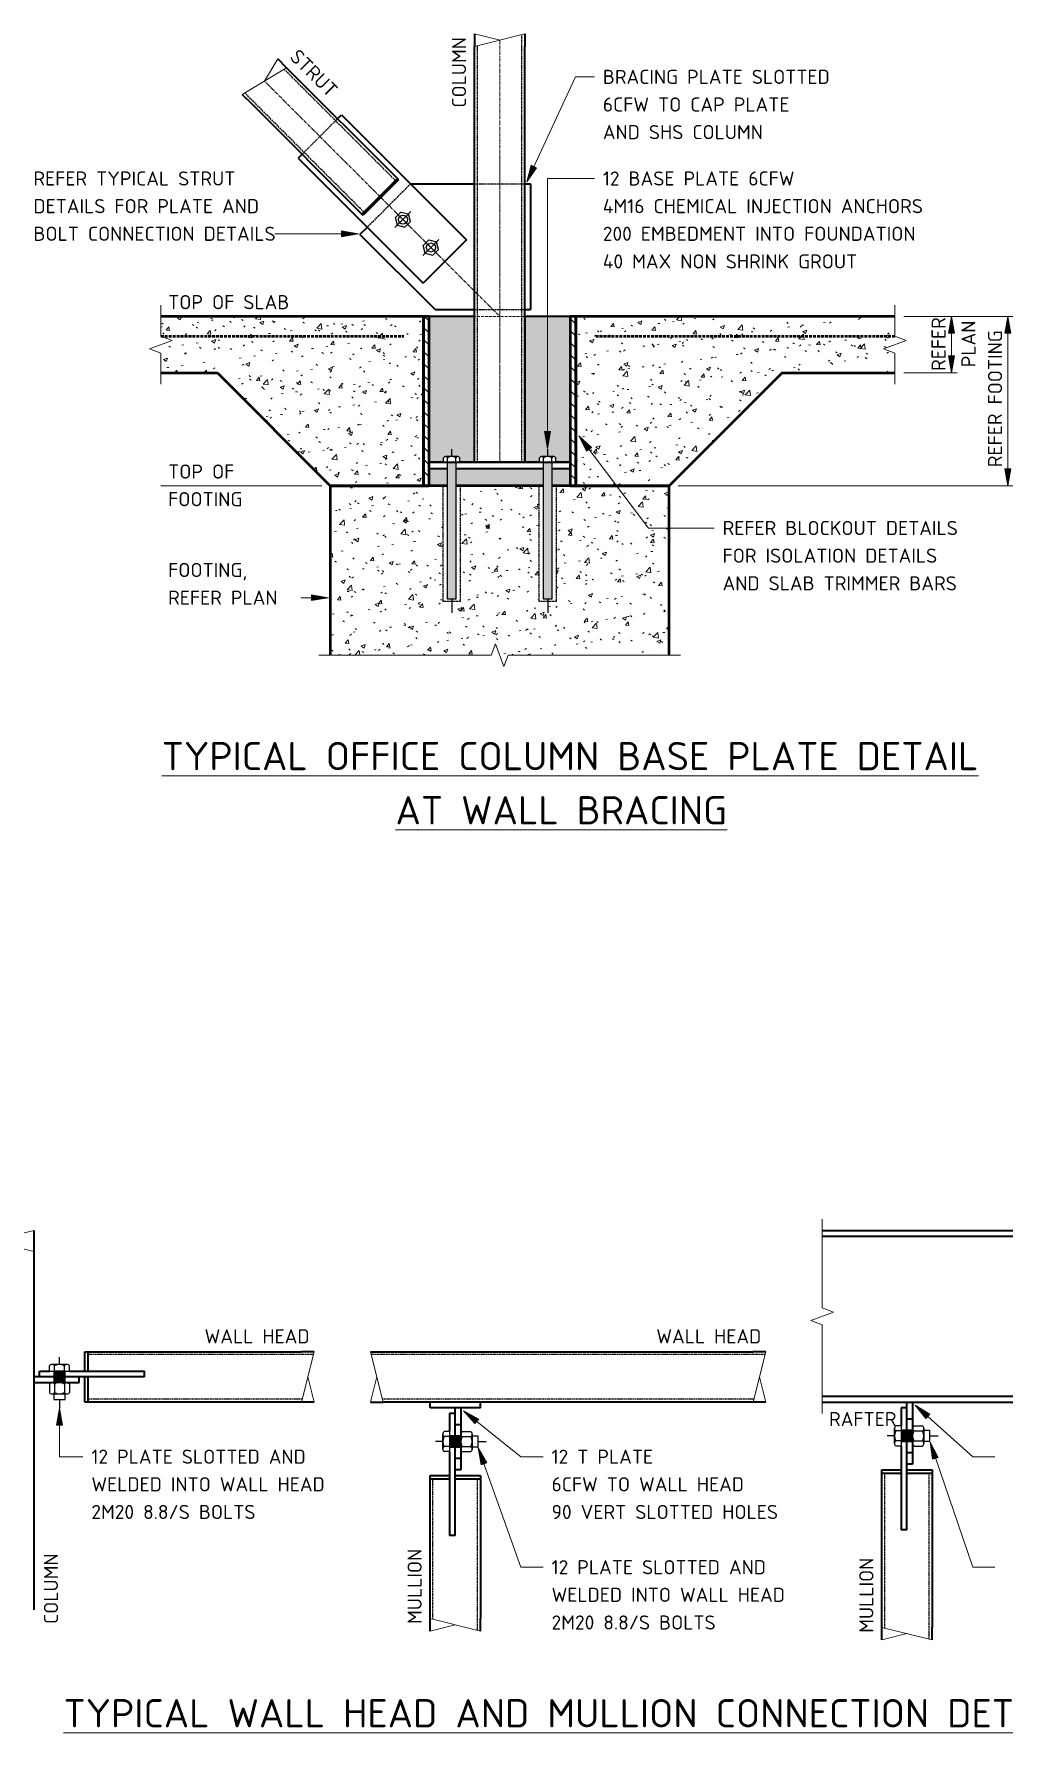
# Model space of a CAD drawing. Header units: millimetres. Extents: x -1974 to 4228, y -2205 to 3000.
# Drawn here: x 1 to 1717, y -2204 to 805 of the extents above; entities that cross this region are included whole.
import ezdxf

# ---------------------------------------------------------------- set-up
doc = ezdxf.new("R2010")
doc.units = ezdxf.units.MM
for name, pattern in [('Centre x0_5', [10.25, 1.5, -1.25, 6.25, -1.25]), ('Dash', [7, 5, -2]), ('Hidden', [4, 3, -1])]:
    doc.linetypes.add(name, pattern=pattern)
for name, color, linetype, lineweight in [('A-000-T_TEXT', 231, 'Continuous', 13), ('A-010-D_DIM', 211, 'Continuous', 13), ('A-010-D_DIM-10', 211, 'Continuous', 13), ('A-010-M_LINE', 90, 'Continuous', 13), ('Z-000-T_TEXT', 131, 'Continuous', 18), ('Z-060-M_DETAIL', 92, 'Continuous', 25), ('Z-200_P_REF_PLANE', 111, 'Dash', 13)]:
    doc.layers.add(name, color=color, linetype=linetype, lineweight=lineweight)
doc.styles.add('ISOCPEUR', font='isocpeur.ttf', dxfattribs={"height": 25})
doc.styles.add('ISOCPEUR_1', font='isocpeur.ttf', dxfattribs={"height": 50})
doc.dimstyles.new('2_5___Arrow_Tick', dxfattribs={"dimscale": 304.8, "dimtxt": 24.899529, "dimasz": 0.098425, "dimexe": 0.032808, "dimexo": 0.052493, "dimgap": 0.008202, "dimtad": 1, "dimdec": 0, "dimzin": 0, "dimdsep": 46, "dimtxsty": 'ISOCPEUR', "dimsah": 1, "dimcen": 0.09, "dimadec": 0, "dimazin": 0, "dimtfac": 1, "dimtdec": 4, "dimtix": 1, "dimtmove": 0, "dimatfit": 3, "dimfxl": 1, "dimtvp": 1, "dimtolj": 1, "dimtzin": 0, "dimlwd": 18, "dimlwe": 18, "dimarcsym": 2})
pattern_1 = [(135, (0, 0), (-10.6066, -10.6066), [])]
pattern_2 = [(50, (0, 0), (72.8738, -6.376), [7.62, -83.82]), (355, (0, 0), (-14.097, 76.4224), [6.096, -67.056]), (100.451, (6.07, -0.53), (58.777, 70.047), [6.476, -71.236]), (46.184, (0, 20.32), (108.4314, -16.8175), [11.43, -125.73]), (96.636, (9.04, 18.92), (94.961, 98.971), [9.714, -106.854]), (351.184, (0, 20.32), (94.962, 98.97), [9.144, -100.584]), (21, (10.16, 15.24), (60.6457, -40.9065), [7.62, -83.82]), (326, (10.16, 15.24), (24.721, 73.675), [6.096, -67.056]), (71.451, (15.214, 11.83), (85.367, 32.7687), [6.476, -71.236]), (37.5, (0, 0), (1.23552, 33.82243), [3.353, -62.89, 3.353, -64.719, -67.31]), (37.5, (0, 0), (1.23552, 33.82243), [-134.315, 3.353, -63.957]), (7.5, (0, 0), (26.72815, 40.07255), [3.353, -35.458, 3.353, -61.366, -25.654]), (7.5, (0, 0), (26.72815, 40.07255), [-103.53, 3.353, -22.301]), (327.5, (-22.657, 0), (54.2363, -2.2921), [3.353, -22.047, 3.353, -75.895, -105.156]), (327.5, (-22.657, 0), (54.2363, -2.2921), [-104.648, 3.353, -101.803]), (317.5, (-32.817, 0), (59.2516, 10.1701), [3.353, -29.667, 3.353, -49.276, -74.676]), (317.5, (-32.817, 0), (59.2516, 10.1701), [-85.649, 3.353, -71.323])]

# ---------------------------------------------------------------- blocks, each defined once
blk = doc.blocks.new('NRP_Bolt Detailed Section _v2_ - M20-3988855-S-6921 - _INDUSTRIAL_ TYPICAL OFFICE STEEL FRAMING DETAILS')
at = {"layer": 'Z-060-M_DETAIL'}
blk.add_hatch(color=256, dxfattribs=at).paths.add_polyline_path([(0, 10), (0, -10), (20, -10), (20, 10)])
for p, q in [((-12.2, 0), (-25, 0)), ((-12.2, 13.3), (-12.2, -13.3)), ((0, 17.8), (-9.6, 17.8)), ((0, 8.9), (-9.6, 8.9)), ((0, -17.8), (0, 17.8)), ((20, 10), (0, 10)), ((0, 10), (0, -10)), ((20, 13.3), (20, -13.3)), ((20, -10), (20, 10)), ((22.5, 17.8), (37.5, 17.8)), ((22.5, 8.9), (37.5, 8.9)), ((40, -13.3), (40, 13.3)), ((50, 10), (40, 10)), ((50, -10), (50, 10)), ((0, -8.9), (-9.6, -8.9)), ((0, -17.8), (-9.6, -17.8)), ((0, -10), (20, -10)), ((22.5, -8.9), (37.5, -8.9)), ((22.5, -17.8), (37.5, -17.8)), ((40, -10), (50, -10)), ((50, 0), (65, 0))]:
    blk.add_line(p, q, dxfattribs=at)
for centre, radius, start, end in [((-7, 13.3), 5.16, 120.5102, 239.4898), ((4.6, 0), 16.8, 148.1145, 211.8855), ((25.2, 13.3), 5.16, 120.5102, 239.4898), ((36.8, 0), 16.8, 148.1145, 211.8855), ((34.8, 13.3), 5.16, 300.5102, 59.4898), ((23.2, 0), 16.8, 328.1145, 31.8855), ((-7, -13.3), 5.16, 120.5102, 239.4898), ((25.2, -13.3), 5.16, 120.5102, 239.4898), ((34.8, -13.3), 5.16, 300.5102, 59.4898)]:
    blk.add_arc(centre, radius, start, end, dxfattribs=at)
blk = doc.blocks.new('NRP_Break Line _v2_ - Rectangular-3988927-S-6921 - _INDUSTRIAL_ TYPICAL OFFICE STEEL FRAMING DETAILS')
at = {"layer": 'Z-060-M_DETAIL', "lineweight": 18}
for p, q in [((150, -37.5), (0, 0)), ((0, -37.5), (75, -18.75))]:
    blk.add_line(p, q, dxfattribs=at)
at = {"layer": 'Z-060-M_DETAIL', "lineweight": 35}
for p, q in [((0, -37.5), (0, 0)), ((150, -37.5), (150, 0))]:
    blk.add_line(p, q, dxfattribs=at)
blk = doc.blocks.new('NRP_Break Line _v2_ - Rectangular-3988925-S-6921 - _INDUSTRIAL_ TYPICAL OFFICE STEEL FRAMING DETAILS')
at = {"layer": 'Z-060-M_DETAIL', "lineweight": 18}
for p, q in [((89, -22.25), (0, 0)), ((0, -22.25), (44.5, -11.125))]:
    blk.add_line(p, q, dxfattribs=at)
at = {"layer": 'Z-060-M_DETAIL', "lineweight": 35}
for p, q in [((0, -22.25), (0, 0)), ((89, -22.25), (89, 0))]:
    blk.add_line(p, q, dxfattribs=at)
blk = doc.blocks.new('NRP_Break Line _v2_ - Rectangular-3988922-S-6921 - _INDUSTRIAL_ TYPICAL OFFICE STEEL FRAMING DETAILS')
at = {"layer": 'Z-060-M_DETAIL', "lineweight": 18}
for p, q in [((0, 0), (89, 22.25)), ((0, 22.25), (44.5, 11.125))]:
    blk.add_line(p, q, dxfattribs=at)
at = {"layer": 'Z-060-M_DETAIL', "lineweight": 35}
for p, q in [((0, 22.25), (0, 0)), ((89, 22.25), (89, 0))]:
    blk.add_line(p, q, dxfattribs=at)
blk = doc.blocks.new('NRP_Bolt Detailed Section _v2_ - M20-3988937-S-6921 - _INDUSTRIAL_ TYPICAL OFFICE STEEL FRAMING DETAILS')
at = {"layer": 'Z-060-M_DETAIL'}
blk.add_hatch(color=256, dxfattribs=at).paths.add_polyline_path([(0, -10), (20, -10), (20, 10), (0, 10)])
for p, q in [((-12.2, -13.3), (-12.2, 13.3)), ((0, 17.8), (-9.6, 17.8)), ((0, 8.9), (-9.6, 8.9)), ((0, 17.8), (0, -17.8)), ((20, 10), (0, 10)), ((0, 10), (0, -10)), ((20, -13.3), (20, 13.3)), ((20, -10), (20, 10)), ((22.5, 17.8), (37.5, 17.8)), ((22.5, 8.9), (37.5, 8.9)), ((40, 13.3), (40, -13.3)), ((40, 10), (50, 10)), ((50, 10), (50, -10)), ((50, 0), (65, 0)), ((-12.2, 0), (-25, 0)), ((0, -8.9), (-9.6, -8.9)), ((0, -17.8), (-9.6, -17.8)), ((0, -10), (20, -10)), ((22.5, -8.9), (37.5, -8.9)), ((22.5, -17.8), (37.5, -17.8)), ((50, -10), (40, -10))]:
    blk.add_line(p, q, dxfattribs=at)
for centre, radius, start, end in [((-7, 13.3), 5.16, 120.5102, 239.4898), ((4.6, 0), 16.8, 148.1145, 211.8855), ((25.2, 13.3), 5.16, 120.5102, 239.4898), ((36.8, 0), 16.8, 148.1145, 211.8855), ((34.8, 13.3), 5.16, 300.5102, 59.4898), ((23.2, 0), 16.8, 328.1145, 31.8855), ((-7, -13.3), 5.16, 120.5102, 239.4898), ((25.2, -13.3), 5.16, 120.5102, 239.4898), ((34.8, -13.3), 5.16, 300.5102, 59.4898)]:
    blk.add_arc(centre, radius, start, end, dxfattribs=at)
blk = doc.blocks.new('NRP_Break Line _v2_ - Section-3988923-S-6921 - _INDUSTRIAL_ TYPICAL OFFICE STEEL FRAMING DETAILS')
at = {"layer": 'Z-060-M_DETAIL', "lineweight": 18}
for p, q in [((0, 0), (137, 0)), ((167, 0), (304, 0))]:
    blk.add_line(p, q, dxfattribs=at)
blk = doc.blocks.new('NRP_Break Line _v2_ - Section-3988881-S-6921 - _INDUSTRIAL_ TYPICAL OFFICE STEEL FRAMING DETAILS')
at = {"layer": 'Z-060-M_DETAIL', "lineweight": 18}
for p, q in [((0, 0), (35, 0)), ((65, 0), (100, 0))]:
    blk.add_line(p, q, dxfattribs=at)
blk = doc.blocks.new('NRP_Bolt Detailed Section _v2_ - M16-3988914-S-6921 - _INDUSTRIAL_ TYPICAL OFFICE STEEL FRAMING DETAILS')
at = {"layer": 'Z-060-M_DETAIL'}
blk.add_hatch(color=256, dxfattribs=at).paths.add_polyline_path([(0, -8), (242, -8), (242, 8), (0, 8)])
for p, q in [((-9.752, 10.668), (-9.752, -10.668)), ((0, 14.224), (-7.72, 14.224)), ((0, 7.112), (-7.72, 7.112)), ((0, -14.224), (0, 14.224)), ((242, 8), (0, 8)), ((0, 8), (0, -8)), ((242, -8), (242, 8)), ((242, 0), (267, 0)), ((-9.752, 0), (-23, 0)), ((0, -7.112), (-7.72, -7.112)), ((0, -14.224), (-7.72, -14.224)), ((0, -8), (242, -8))]:
    blk.add_line(p, q, dxfattribs=at)
at = {"layer": 'Z-060-M_DETAIL', "linetype": 'Hidden'}
for p, q in [((42, 15), (247, 15)), ((247, 15), (247, -15)), ((247, -15), (42, -15))]:
    blk.add_line(p, q, dxfattribs=at)
at = {"layer": 'Z-060-M_DETAIL', "lineweight": 50}
for p, q in [((42, 15), (42, 8)), ((42, -8), (42, -15))]:
    blk.add_line(p, q, dxfattribs=at)
at = {"layer": 'Z-060-M_DETAIL'}
for centre, radius, start, end in [((-5.6245, 10.668), 4.1275, 120.5102374, 239.4897626), ((3.7124, 0), 13.464, 148.1145038, 211.8854962), ((-5.6245, -10.668), 4.1275, 120.5102374, 239.4897626)]:
    blk.add_arc(centre, radius, start, end, dxfattribs=at)
blk = doc.blocks.new('NRP_Break Line _v2_ - Section-3988916-S-6921 - _INDUSTRIAL_ TYPICAL OFFICE STEEL FRAMING DETAILS')
at = {"layer": 'Z-060-M_DETAIL', "lineweight": 18}
for p, q in [((0, 0), (285, 0)), ((315, 0), (600, 0))]:
    blk.add_line(p, q, dxfattribs=at)
blk = doc.blocks.new('NRP_Bolt Detailed Plan _v2_ - M16-1017939-S-6921 - _INDUSTRIAL_ TYPICAL OFFICE STEEL FRAMING DETAILS')
at = {"layer": 'Z-060-M_DETAIL', "lineweight": 13}
for p, q in [((-20, 0), (0, 0)), ((0, 0), (0, 20)), ((20, 0), (0, 0)), ((0, 0), (0, -20))]:
    blk.add_line(p, q, dxfattribs=at)
at = {"layer": 'Z-060-M_DETAIL'}
for p, q in [((-6.9, 12), (-13.9, 0)), ((6.9, 12), (-6.9, 12)), ((13.9, 0), (6.9, 12)), ((13.9, 0), (6.9, -12)), ((-6.9, -12), (-13.9, 0)), ((6.9, -12), (-6.9, -12))]:
    blk.add_line(p, q, dxfattribs=at)
blk.add_circle((0, 0), 8, dxfattribs=at)
blk = doc.blocks.new('DIMBLOCK11-S-6921 - _INDUSTRIAL_ TYPICAL OFFICE STEEL FRAMING DETAILS')
at = {"layer": 'A-010-D_DIM-10', "lineweight": 18}
for points in [[(1625.8, 304.8), (1620.5, 274.8), (1631.1, 274.8)], [(1625.8, 204.8), (1631.1, 234.8), (1620.5, 234.8)]]:
    blk.add_hatch(color=256, dxfattribs=at).paths.add_polyline_path(points)
for p, q in [((1625.8, 304.8), (1541.8, 304.8)), ((1625.8, 304.8), (1620.5, 274.8)), ((1625.8, 204.8), (1625.8, 304.8)), ((1631.1, 274.8), (1625.8, 304.8)), ((1625.8, 304.8), (1635.8, 304.8)), ((1620.5, 274.8), (1631.1, 274.8)), ((1631.1, 234.8), (1620.5, 234.8)), ((1620.5, 234.8), (1625.8, 204.8)), ((1625.8, 204.8), (1631.1, 234.8)), ((1625.8, 204.8), (1541.8, 204.8)), ((1625.8, 204.8), (1635.8, 204.8))]:
    blk.add_line(p, q, dxfattribs=at)
at = {"layer": 'A-010-D_DIM-10', "color": 0, "lineweight": 18, "char_height": 25, "attachment_point": 1, "rotation": 90, "line_spacing_factor": 1.149209, "style": 'ISOCPEUR'}
for s, insert, width in [('REFER', (1590.6, 208.1), 112.048), ('PLAN', (1643.5, 214.6), 96.534)]:
    blk.add_mtext(s, dxfattribs=dict(at, insert=insert, width=width))
blk = doc.blocks.new('DIMBLOCK12-S-6921 - _INDUSTRIAL_ TYPICAL OFFICE STEEL FRAMING DETAILS')
at = {"layer": 'A-010-D_DIM-10', "lineweight": 18}
for points in [[(1725.8, 304.8), (1720.5, 274.8), (1731.1, 274.8)], [(1725.8, 4.8), (1731.1, 34.8), (1720.5, 34.8)]]:
    blk.add_hatch(color=256, dxfattribs=at).paths.add_polyline_path(points)
for p, q in [((1725.8, 304.8), (1541.8, 304.8)), ((1725.8, 304.8), (1720.5, 274.8)), ((1725.8, 304.8), (1725.8, 4.8)), ((1731.1, 274.8), (1725.8, 304.8)), ((1725.8, 304.8), (1735.8, 304.8)), ((1720.5, 274.8), (1731.1, 274.8)), ((1731.1, 34.8), (1720.5, 34.8)), ((1720.5, 34.8), (1725.8, 4.8)), ((1725.8, 4.8), (1731.1, 34.8)), ((1725.8, 4.8), (1141.8, 4.8)), ((1725.8, 4.8), (1735.8, 4.8))]:
    blk.add_line(p, q, dxfattribs=at)
at = {"layer": 'A-010-D_DIM-10', "color": 0, "lineweight": 18, "char_height": 25, "attachment_point": 1, "rotation": 90, "line_spacing_factor": 1.149209, "style": 'ISOCPEUR'}
for s, insert, width in [('REFER FOOTING', (1690.6, 37.7), 280.982), ('DETAILS', (1743.5, 91.8), 151.121)]:
    blk.add_mtext(s, dxfattribs=dict(at, insert=insert, width=width))

msp = doc.modelspace()

# ---------------------------------------------------------------- hatches: boundary and pattern name
at = {"layer": 'A-000-T_TEXT', "lineweight": 18}
for points in [[(873.7, 542.9), (891.1, 567.9), (881.6, 572.3)], [(575.6, 451), (545.6, 456.2), (545.6, 445.7)], [(910.7, 70.8), (916, 100.8), (905.4, 100.8)], [(966, 93.1), (979.8, 66), (988.3, 72.4)], [(522.4, -193.4), (492.4, -188.1), (492.4, -198.7)], [(1561.9, -1623.2), (1580.6, -1647.2), (1587.7, -1639.4)], [(46.1, -1628.5), (40.8, -1658.5), (51.4, -1658.5)], [(761.9, -1633.2), (782, -1656.1), (788.6, -1647.9)], [(787.9, -1699.1), (793, -1729.2), (803, -1725.6)], [(1587.9, -1689.1), (1592.6, -1719.2), (1602.6, -1715.8)]]:
    msp.add_hatch(color=7, dxfattribs=at).paths.add_polyline_path(points)
at = {"layer": 'Z-060-M_DETAIL', "lineweight": 18}
h = msp.add_hatch(dxfattribs=at)
h.set_pattern_fill('FP_2', color=8, style=0, pattern_type=2)
h.set_pattern_definition(pattern_2)
h.paths.add_polyline_path([(1125.8, 4.8), (1325.8, 204.8), (1525.8, 204.8), (1525.8, 239.8), (1505.8, 247.3), (1524.3, 254.2), (1524.3, 270.4), (1525.8, 269.8), (1525.8, 304.8), (960.8, 304.8), (960.8, 4.8)])
h.paths.add_polyline_path([(690.8, 4.8), (690.8, 304.8), (225.8, 304.8), (225.8, 269.8), (245.8, 262.3), (227.3, 255.4), (227.3, 239.2), (225.8, 239.8), (225.8, 204.8), (325.8, 204.8), (525.8, 4.8)])
h = msp.add_hatch(dxfattribs=at)
h.set_pattern_fill('FP_1', color=8, style=0, pattern_type=2)
h.set_pattern_definition(pattern_1)
h.paths.add_polyline_path([(690.8, 4.8), (700.8, 4.8), (700.8, 304.8), (690.8, 304.8)])
at = {"layer": 'Z-060-M_DETAIL'}
for points in [[(781.3, 46.8), (781.3, 304.8), (700.8, 304.8), (700.8, 46.8), (726.6, 46.8), (726.6, 54.5), (727.2, 55.4), (728.1, 56), (729.1, 56.4), (730.1, 56.6), (751.5, 56.6), (752.5, 56.4), (753.5, 56), (754.4, 55.4), (755, 54.5), (755, 46.8)], [(870.3, 46.8), (896.6, 46.8), (896.6, 54.5), (897.2, 55.4), (898.1, 56), (899.1, 56.4), (900.1, 56.6), (921.5, 56.6), (922.5, 56.4), (923.5, 56), (924.4, 55.4), (925, 54.5), (925, 46.8), (950.8, 46.8), (950.8, 304.8), (870.3, 304.8), (870.3, 54.5)]]:
    msp.add_hatch(color=9, dxfattribs=at).paths.add_polyline_path(points)
at = {"layer": 'Z-060-M_DETAIL', "lineweight": 18}
h = msp.add_hatch(dxfattribs=at)
h.set_pattern_fill('FP_1', color=8, style=0, pattern_type=2)
h.set_pattern_definition(pattern_1)
h.paths.add_polyline_path([(950.8, 304.8), (950.8, 4.8), (960.8, 4.8), (960.8, 304.8)])
at = {"layer": 'Z-060-M_DETAIL'}
h = msp.add_hatch(color=9, dxfattribs=at)
h.paths.add_polyline_path([(902.8, 4.8), (902.8, 34.8), (748.8, 34.8), (748.8, 4.8), (895.8, 4.8)])
h.paths.add_polyline_path([(950.8, 4.8), (950.8, 34.8), (918.8, 34.8), (918.8, 4.8), (925.8, 4.8)])
h.paths.add_polyline_path([(721.7, 4.8), (732.8, 4.8), (732.8, 34.8), (700.8, 34.8), (700.8, 4.8)])
at = {"layer": 'Z-060-M_DETAIL', "lineweight": 18}
h = msp.add_hatch(dxfattribs=at)
h.set_pattern_fill('FP_2', color=8, style=0, pattern_type=2)
h.set_pattern_definition(pattern_2)
h.paths.add_polyline_path([(841.4, -295.2), (1125.8, -295.2), (1125.8, 4.8), (925.8, 4.8), (925.8, -200.2), (895.8, -200.2), (895.8, 4.8), (755.8, 4.8), (755.8, -200.2), (725.8, -200.2), (725.8, 4.8), (525.8, 4.8), (525.8, -295.2), (810.8, -295.2), (818.3, -275.2), (825.2, -293.7), (841.4, -293.7), (840.8, -295.2)])

# ---------------------------------------------------------------- linework, layer by layer
at = {"layer": 'A-000-T_TEXT', "color": 7, "lineweight": 18}
for p, q in [((873.7, 542.9), (960.3, 728.9)), ((960.3, 728.9), (993.5, 728.9)), ((881.6, 572.3), (873.7, 542.9)), ((891.1, 567.9), (881.6, 572.3)), ((873.7, 542.9), (891.1, 567.9)), ((910.7, 548.9), (993.5, 548.9)), ((910.7, 70.8), (910.7, 548.9)), ((575.6, 451), (545.6, 456.2)), ((545.6, 456.2), (545.6, 445.7)), ((428.5, 451), (427.9, 451)), ((575.6, 451), (428.5, 451)), ((545.6, 445.7), (575.6, 451)), ((916, 100.8), (905.4, 100.8)), ((905.4, 100.8), (910.7, 70.8)), ((910.7, 70.8), (916, 100.8)), ((966, 93.1), (979.8, 66)), ((988.3, 72.4), (966, 93.1)), ((966, 93.1), (1089.2, -70.1)), ((979.8, 66), (988.3, 72.4)), ((1089.2, -70.1), (1205.6, -70.1)), ((442.9, -193.4), (442.2, -193.4)), ((522.4, -193.4), (442.9, -193.4)), ((522.4, -193.4), (492.4, -188.1)), ((492.4, -188.1), (492.4, -198.7)), ((492.4, -198.7), (522.4, -193.4)), ((1561.9, -1623.2), (1580.6, -1647.2)), ((1587.7, -1639.4), (1561.9, -1623.2)), ((1561.9, -1623.2), (1663.5, -1714.6)), ((46.1, -1628.5), (40.8, -1658.5)), ((51.4, -1658.5), (46.1, -1628.5)), ((46.1, -1628.5), (46.1, -1714.6)), ((761.9, -1633.2), (782, -1656.1)), ((788.6, -1647.9), (761.9, -1633.2)), ((761.9, -1633.2), (863.5, -1714.6)), ((782, -1656.1), (788.6, -1647.9)), ((1580.6, -1647.2), (1587.7, -1639.4)), ((40.8, -1658.5), (51.4, -1658.5)), ((46.1, -1714.6), (87.7, -1714.6)), ((787.9, -1699.1), (793, -1729.2)), ((803, -1725.6), (787.9, -1699.1)), ((787.9, -1699.1), (863.5, -1910.3)), ((863.5, -1714.6), (902.7, -1714.6)), ((1587.9, -1689.1), (1592.6, -1719.2)), ((1602.6, -1715.8), (1587.9, -1689.1)), ((1587.9, -1689.1), (1663.5, -1910.3)), ((1663.5, -1714.6), (1702.7, -1714.6)), ((793, -1729.2), (803, -1725.6)), ((1592.6, -1719.2), (1602.6, -1715.8)), ((863.5, -1910.3), (902.7, -1910.3)), ((1663.5, -1910.3), (1702.7, -1910.3))]:
    msp.add_line(p, q, dxfattribs=at)
at = {"layer": 'A-010-M_LINE', "lineweight": 35}
for p, q in [((781.3, 46.8), (781.3, 782.6)), ((870.3, 46.8), (870.3, 782.6)), ((644.8, 548.7), (448.4, 745.1)), ((385.5, 682.2), (581.9, 485.8)), ((538.8, 654.8), (545.8, 661.9)), ((545.8, 661.9), (767.2, 440.5)), ((475.8, 591.8), (468.8, 584.8)), ((468.8, 584.8), (690.1, 363.5)), ((644.8, 548.7), (581.9, 485.8)), ((646.9, 546.6), (584, 483.7)), ((644.8, 548.7), (646.9, 546.6)), ((668.2, 539.5), (781.3, 539.5)), ((870.3, 539.5), (880.3, 539.5)), ((880.3, 539.5), (880.3, 316.8)), ((584, 483.7), (581.9, 485.8)), ((591.1, 462.4), (578.4, 449.7)), ((711.3, 316.8), (578.4, 449.7)), ((767.2, 440.5), (690.1, 363.5)), ((781.3, 304.8), (700.8, 304.8)), ((711.3, 316.8), (781.3, 316.8)), ((781.3, 46.8), (781.3, 304.8)), ((870.3, 316.8), (880.3, 316.8)), ((950.8, 304.8), (870.3, 304.8)), ((870.3, 304.8), (870.3, 46.8)), ((700.8, 46.8), (726.6, 46.8)), ((726.6, 46.8), (700.8, 46.8)), ((700.8, 46.8), (950.8, 46.8)), ((700.8, 34.8), (700.8, 46.8)), ((732.8, 34.8), (700.8, 34.8)), ((902.8, 34.8), (748.8, 34.8)), ((755, 46.8), (781.3, 46.8)), ((896.6, 46.8), (755, 46.8)), ((870.3, 46.8), (896.6, 46.8)), ((950.8, 34.8), (918.8, 34.8)), ((925, 46.8), (950.8, 46.8)), ((950.8, 46.8), (925, 46.8)), ((950.8, 34.8), (950.8, 46.8)), ((1397.1, -1313.9), (2097.1, -1313.9)), ((1.1, -1351.4), (1.1, -1985.9)), ((1397.1, -1324.1), (2097.1, -1324.1)), ((91.1, -1528.9), (474.8, -1528.9)), ((91.1, -1563.4), (91.1, -1528.9)), ((97.1, -1562), (97.1, -1528.9)), ((619.3, -1528.9), (1274.8, -1528.9)), ((11.1, -1573.4), (11.1, -1563.4)), ((11.1, -1563.4), (28.3, -1563.4)), ((63.9, -1563.4), (197.1, -1563.4)), ((197.1, -1573.4), (197.1, -1563.4)), ((36.1, -1573.4), (1.1, -1573.4)), ((1.1, -1583.4), (32.7, -1583.4)), ((36.1, -1573.4), (11.1, -1573.4)), ((197.1, -1573.4), (56.1, -1573.4)), ((81.1, -1573.4), (56.1, -1573.4)), ((59.4, -1583.4), (81.1, -1583.4)), ((81.1, -1583.4), (81.1, -1573.4)), ((91.1, -1617.9), (91.1, -1573.4)), ((97.1, -1617.9), (97.1, -1573.4)), ((474.8, -1617.9), (91.1, -1617.9)), ((1274.8, -1617.9), (619.3, -1617.9)), ((702.6, -1627.9), (702.6, -1617.9)), ((791.6, -1627.9), (791.6, -1617.9)), ((1397.1, -1607.7), (2097.1, -1607.7)), ((1397.1, -1617.9), (2097.1, -1617.9)), ((1547.1, -1667.9), (1547.1, -1617.9)), ((1557.1, -1617.9), (1557.1, -1664.5)), ((791.6, -1627.9), (702.6, -1627.9)), ((747.1, -1637.9), (737.1, -1637.9)), ((737.1, -1637.9), (737.1, -1670.1)), ((747.1, -1677.9), (747.1, -1627.9)), ((747.1, -1677.9), (747.1, -1637.9)), ((757.1, -1627.9), (757.1, -1674.5)), ((1547.1, -1627.9), (1537.1, -1627.9)), ((1537.1, -1627.9), (1537.1, -1660.1)), ((1547.1, -1667.9), (1547.1, -1627.9)), ((1557.1, -1647.9), (1547.1, -1647.9)), ((757.1, -1657.9), (747.1, -1657.9)), ((737.1, -1705.7), (737.1, -1853.9)), ((747.1, -1853.9), (747.1, -1697.9)), ((747.1, -1737.9), (747.1, -1697.9)), ((757.1, -1701.2), (757.1, -1737.9)), ((1537.1, -1695.7), (1537.1, -1843.9)), ((1547.1, -1843.9), (1547.1, -1687.9)), ((1547.1, -1727.9), (1547.1, -1687.9)), ((1557.1, -1707.9), (1547.1, -1707.9)), ((1557.1, -1691.2), (1557.1, -1727.9)), ((757.1, -1717.9), (747.1, -1717.9)), ((757.1, -1737.9), (747.1, -1737.9)), ((1502.6, -2016.8), (1502.6, -1737.9)), ((1502.6, -1737.9), (1537.1, -1737.9)), ((1502.6, -1743.9), (1537.1, -1743.9)), ((1557.1, -1727.9), (1547.1, -1727.9)), ((1547.1, -1737.9), (1591.6, -1737.9)), ((1547.1, -1743.9), (1591.6, -1743.9)), ((1591.6, -1737.9), (1591.6, -2016.8)), ((702.6, -2001.1), (702.6, -1747.9)), ((702.6, -1747.9), (737.1, -1747.9)), ((702.6, -1753.9), (737.1, -1753.9)), ((747.1, -1747.9), (791.6, -1747.9)), ((747.1, -1753.9), (791.6, -1753.9)), ((791.6, -1747.9), (791.6, -2001.1)), ((747.1, -1853.9), (737.1, -1853.9)), ((1547.1, -1843.9), (1537.1, -1843.9))]:
    msp.add_line(p, q, dxfattribs=at)
at = {"layer": 'A-010-M_LINE', "linetype": 'Hidden', "lineweight": 25}
for p, q in [((786.3, 46.8), (786.3, 783.8)), ((865.3, 46.8), (865.3, 803.6)), ((641.3, 545.2), (444, 742.5)), ((585.4, 489.3), (374.2, 700.6)), ((475.8, 591.8), (538.8, 654.8)), ((668.2, 539.5), (591.1, 462.4)), ((781.3, 539.5), (870.3, 539.5)), ((781.3, 316.8), (870.3, 316.8)), ((495.8, -1533.9), (97.1, -1533.9)), ((1295.8, -1533.9), (598.3, -1533.9)), ((476.1, -1612.9), (97.1, -1612.9)), ((1276.1, -1612.9), (618.1, -1612.9)), ((1507.6, -2018.1), (1507.6, -1743.9)), ((1586.6, -2037.8), (1586.6, -1743.9)), ((707.6, -2002.4), (707.6, -1753.9)), ((786.6, -2022.1), (786.6, -1753.9))]:
    msp.add_line(p, q, dxfattribs=at)
at = {"layer": 'A-010-M_LINE', "linetype": 'Centre x0_5', "lineweight": 18}
for p, q in [((825.8, 46.8), (825.8, 793.7)), ((825.8, 304.8), (409.1, 721.5))]:
    msp.add_line(p, q, dxfattribs=at)
at = {"layer": 'A-010-M_LINE', "lineweight": 50}
for p, q in [((690.8, 304.8), (225.8, 304.8)), ((690.8, 304.8), (690.8, 4.8)), ((700.8, 304.8), (690.8, 304.8)), ((690.8, 4.8), (690.8, 304.8)), ((700.8, 4.8), (700.8, 304.8)), ((960.8, 304.8), (950.8, 304.8)), ((950.8, 304.8), (950.8, 4.8)), ((960.8, 4.8), (960.8, 304.8)), ((1525.8, 304.8), (960.8, 304.8)), ((960.8, 304.8), (960.8, 4.8)), ((225.8, 204.8), (325.8, 204.8)), ((325.8, 204.8), (525.8, 4.8)), ((1125.8, 4.8), (1325.8, 204.8)), ((1325.8, 204.8), (1525.8, 204.8)), ((525.8, 4.8), (690.8, 4.8)), ((725.8, 4.8), (525.8, 4.8)), ((525.8, 4.8), (525.8, -295.2)), ((690.8, 4.8), (700.8, 4.8)), ((895.8, 4.8), (755.8, 4.8)), ((1125.8, 4.8), (925.8, 4.8)), ((950.8, 4.8), (960.8, 4.8)), ((960.8, 4.8), (1125.8, 4.8)), ((1125.8, -295.2), (1125.8, 4.8))]:
    msp.add_line(p, q, dxfattribs=at)
at = {"layer": 'A-010-M_LINE', "linetype": 'Dash', "lineweight": 50}
for p, q in [((225.8, 269.8), (655.8, 269.8)), ((995.8, 269.8), (1525.8, 269.8))]:
    msp.add_line(p, q, dxfattribs=at)
at = {"layer": 'A-010-M_LINE', "lineweight": 25}
for p, q in [((732.8, 34.8), (700.8, 34.8)), ((700.8, 34.8), (700.8, 4.8)), ((902.8, 34.8), (748.8, 34.8)), ((950.8, 34.8), (918.8, 34.8)), ((950.8, 4.8), (950.8, 34.8)), ((700.8, 4.8), (725.8, 4.8)), ((755.8, 4.8), (895.8, 4.8)), ((925.8, 4.8), (950.8, 4.8))]:
    msp.add_line(p, q, dxfattribs=at)
at = {"layer": 'A-010-M_LINE', "lineweight": 18}
msp.add_line((510.8, 4.8), (225.8, 4.8), dxfattribs=at)
at = {"layer": 'Z-000-T_TEXT'}
for p, q in [((225.8, 304.8), (225.8, 324.8)), ((1525.8, 304.8), (1525.8, 324.8)), ((205.8, 247.3), (245.8, 262.3)), ((225.8, 239.8), (205.8, 247.3)), ((245.8, 262.3), (225.8, 269.8)), ((1545.8, 262.3), (1505.8, 247.3)), ((1505.8, 247.3), (1525.8, 239.8)), ((1525.8, 269.8), (1545.8, 262.3)), ((225.8, 204.8), (225.8, 184.8)), ((1525.8, 204.8), (1525.8, 184.8)), ((525.8, -295.2), (505.8, -295.2)), ((818.3, -275.2), (810.8, -295.2)), ((833.3, -315.2), (818.3, -275.2)), ((840.8, -295.2), (833.3, -315.2)), ((1125.8, -295.2), (1145.8, -295.2)), ((1397.1, -1313.9), (1397.1, -1293.9)), ((1377.1, -1473.4), (1417.1, -1458.4)), ((1397.1, -1480.9), (1377.1, -1473.4)), ((1417.1, -1458.4), (1397.1, -1450.9)), ((1397.1, -1617.9), (1397.1, -1637.9))]:
    msp.add_line(p, q, dxfattribs=at)
at = {"layer": 'Z-200_P_REF_PLANE'}
for p, q in [((825.8, 46.8), (825.8, 593.7)), ((225.8, 304.8), (1525.8, 304.8))]:
    msp.add_line(p, q, dxfattribs=at)

# ---------------------------------------------------------------- block references
at = {"layer": 'Z-060-M_DETAIL'}
for name, p in [('NRP_Break Line _v2_ - Rectangular-3988922-S-6921 - _INDUSTRIAL_ TYPICAL OFFICE STEEL FRAMING DETAILS', (781.3, 782.6)), ('NRP_Bolt Detailed Section _v2_ - M20-3988937-S-6921 - _INDUSTRIAL_ TYPICAL OFFICE STEEL FRAMING DETAILS', (737.1, -1687.9)), ('NRP_Bolt Detailed Section _v2_ - M20-3988937-S-6921 - _INDUSTRIAL_ TYPICAL OFFICE STEEL FRAMING DETAILS', (1537.1, -1677.9)), ('NRP_Break Line _v2_ - Rectangular-3988925-S-6921 - _INDUSTRIAL_ TYPICAL OFFICE STEEL FRAMING DETAILS', (702.6, -2001.1)), ('NRP_Break Line _v2_ - Rectangular-3988925-S-6921 - _INDUSTRIAL_ TYPICAL OFFICE STEEL FRAMING DETAILS', (1502.6, -2016.8))]:
    msp.add_blockref(name, p, dxfattribs=at)
for name, p, rotation in [('NRP_Break Line _v2_ - Rectangular-3988925-S-6921 - _INDUSTRIAL_ TYPICAL OFFICE STEEL FRAMING DETAILS', (448.4, 745.1), 224.9999999999993), ('NRP_Bolt Detailed Plan _v2_ - M16-1017939-S-6921 - _INDUSTRIAL_ TYPICAL OFFICE STEEL FRAMING DETAILS', (654.4, 476.2), 224.9999999999994), ('NRP_Bolt Detailed Plan _v2_ - M16-1017939-S-6921 - _INDUSTRIAL_ TYPICAL OFFICE STEEL FRAMING DETAILS', (703.9, 426.7), 224.9999999999994), ('NRP_Bolt Detailed Section _v2_ - M16-3988914-S-6921 - _INDUSTRIAL_ TYPICAL OFFICE STEEL FRAMING DETAILS', (740.8, 46.8), 270), ('NRP_Bolt Detailed Section _v2_ - M16-3988914-S-6921 - _INDUSTRIAL_ TYPICAL OFFICE STEEL FRAMING DETAILS', (910.8, 46.8), 270), ('NRP_Break Line _v2_ - Rectangular-3988927-S-6921 - _INDUSTRIAL_ TYPICAL OFFICE STEEL FRAMING DETAILS', (1.1, -1351.4), 180), ('NRP_Break Line _v2_ - Rectangular-3988925-S-6921 - _INDUSTRIAL_ TYPICAL OFFICE STEEL FRAMING DETAILS', (474.8, -1617.9), 89.9999999999998), ('NRP_Break Line _v2_ - Rectangular-3988922-S-6921 - _INDUSTRIAL_ TYPICAL OFFICE STEEL FRAMING DETAILS', (619.3, -1617.9), 90.0000000000002), ('NRP_Break Line _v2_ - Rectangular-3988925-S-6921 - _INDUSTRIAL_ TYPICAL OFFICE STEEL FRAMING DETAILS', (1274.8, -1617.9), 89.9999999999998), ('NRP_Bolt Detailed Section _v2_ - M20-3988855-S-6921 - _INDUSTRIAL_ TYPICAL OFFICE STEEL FRAMING DETAILS', (46.1, -1563.4), 270)]:
    msp.add_blockref(name, p, dxfattribs=dict(at, rotation=rotation))
at = {"layer": 'Z-060-M_DETAIL', "lineweight": 18}
for name, p, rotation in [('NRP_Break Line _v2_ - Section-3988881-S-6921 - _INDUSTRIAL_ TYPICAL OFFICE STEEL FRAMING DETAILS', (225.8, 204.8), 89.99999999999993), ('NRP_Break Line _v2_ - Section-3988881-S-6921 - _INDUSTRIAL_ TYPICAL OFFICE STEEL FRAMING DETAILS', (1525.8, 304.8), 269.9999999999998), ('NRP_Break Line _v2_ - Section-3988916-S-6921 - _INDUSTRIAL_ TYPICAL OFFICE STEEL FRAMING DETAILS', (1125.8, -295.2), 180), ('NRP_Break Line _v2_ - Section-3988923-S-6921 - _INDUSTRIAL_ TYPICAL OFFICE STEEL FRAMING DETAILS', (1397.1, -1617.9), 89.9999999999995)]:
    msp.add_blockref(name, p, dxfattribs=dict(at, rotation=rotation))

# ---------------------------------------------------------------- texts
at = {"layer": 'A-000-T_TEXT', "color": 7, "lineweight": 18, "char_height": 25, "attachment_point": 1, "style": 'ISOCPEUR'}
for s, insert, width, rotation in [('COLUMN', (741.4, 674.4), 142.7, 90), ('STRUT', (469.8, 780.1), 120.253, 315), ('COLUMN', (18.7, -2010.8), 142.7, 90), ('MULLION', (662.7, -2010.8), 151.519, 90), ('MULLION', (1462.7, -2026.5), 151.519, 90)]:
    msp.add_mtext(s, dxfattribs=dict(at, insert=insert, width=width, rotation=rotation))
at = {"layer": 'A-000-T_TEXT', "color": 7, "lineweight": 18, "attachment_point": 1}
for s, insert, char_height, width, style in [('BRACING PLATE SLOTTED', (1008.5, 741.4), 25, 472.996, 'ISOCPEUR'), ('6CFW TO CAP PLATE', (1008.5, 692.4), 25, 393.629, 'ISOCPEUR'), ('AND SHS COLUMN', (1008.5, 643.5), 25, 327.089, 'ISOCPEUR'), ('REFER TYPICAL STRUT', (0.1, 561.4), 25, 424.894, 'ISOCPEUR'), ('DETAILS FOR PLATE AND', (0.1, 512.4), 25, 470.591, 'ISOCPEUR'), ('BOLT CONNECTION DETAILS', (0.1, 463.5), 25, 500.253, 'ISOCPEUR'), ('TOP OF SLAB', (238.7, 342.4), 25, 251.73, 'ISOCPEUR'), ('TOP OF', (238.7, 42.4), 25, 136.287, 'ISOCPEUR'), ('FOOTING', (238.7, -6.5), 25, 150.717, 'ISOCPEUR'), ('\\LTYPICAL OFFICE COLUMN BASE PLATE DETAIL', (227.3, -448.9), 50, 1692.362, 'ISOCPEUR_1'), ('\\LAT WALL BRACING', (641.3, -544.8), 50, 688.65, 'ISOCPEUR_1'), ('WALL HEAD', (303.2, -1489), 25, 219.662, 'ISOCPEUR'), ('WALL HEAD', (1103.2, -1489), 25, 219.662, 'ISOCPEUR'), ('RAFTER', (1409.1, -1635.5), 25, 142.7, 'ISOCPEUR'), ('12 PLATE SLOTTED AND', (102.7, -1702.1), 25, 449.747, 'ISOCPEUR'), ('12 T PLATE', (917.7, -1702.1), 25, 216.456, 'ISOCPEUR'), ('WELDED INTO WALL HEAD', (102.7, -1751), 25, 484.219, 'ISOCPEUR'), ('6CFW TO WALL HEAD', (917.7, -1751), 25, 403.249, 'ISOCPEUR'), ('2M20 8.8/S BOLTS', (102.7, -1800), 25, 344.726, 'ISOCPEUR'), ('90 VERT SLOTTED HOLES', (917.7, -1800), 25, 474.599, 'ISOCPEUR'), ('12 PLATE SLOTTED AND', (917.7, -1897.8), 25, 449.747, 'ISOCPEUR'), ('WELDED INTO WALL HEAD', (917.7, -1946.7), 25, 484.219, 'ISOCPEUR'), ('2M20 8.8/S BOLTS', (917.7, -1995.7), 25, 344.726, 'ISOCPEUR'), ('\\LTYPICAL WALL HEAD AND MULLION CONNECTION DETAILS', (53.3, -2143.9), 50, 2114.05, 'ISOCPEUR_1')]:
    msp.add_mtext(s, dxfattribs=dict(at, insert=insert, char_height=char_height, width=width, style=style))
at = {"layer": 'A-000-T_TEXT', "color": 7, "lineweight": 18, "insert": (238.7, -131.9), "char_height": 25, "width": 161.139, "attachment_point": 1, "style": 'ISOCPEUR', "bg_fill": 3, "box_fill_scale": 1.25, "bg_fill_color": 256, "bg_fill_true_color": 13158600, "bg_fill_transparency": 0}
msp.add_mtext('FOOTING,', dxfattribs=at)

# ---------------------------------------------------------------- dimensions: what is measured, and where the dimension line sits
at = {"layer": 'A-010-D_DIM', "lineweight": 18}
for base, p1, p2, text, override, picture, middle in [((1725.8, 4.8), (1525.8, 304.8), (1125.8, 4.8), 'REFER FOOTING\\XDETAILS', {"dimpost": '<>', "dimfxl": 500}, 'DIMBLOCK12-S-6921 - _INDUSTRIAL_ TYPICAL OFFICE STEEL FRAMING DETAILS', (1725.8, 154.8)), ((1625.8, 304.8), (1525.8, 204.8), (1525.8, 304.8), 'REFER\\XPLAN', {"dimpost": '<>', "dimfxl": 100}, 'DIMBLOCK11-S-6921 - _INDUSTRIAL_ TYPICAL OFFICE STEEL FRAMING DETAILS', (1625.8, 254.8))]:
    dim = msp.add_linear_dim(base=base, p1=p1, p2=p2, angle=90, text=text, dimstyle='2_5___Arrow_Tick', override=override, dxfattribs=at)
    dim.commit()
    dim.dimension.update_dxf_attribs({"geometry": picture, "text_midpoint": middle})

# ---------------------------------------------------------------- next in the draw order: texts
at = {"layer": 'A-000-T_TEXT', "color": 7, "lineweight": 18, "char_height": 25, "attachment_point": 1, "style": 'ISOCPEUR', "bg_fill": 3, "box_fill_scale": 1.25, "bg_fill_color": 256, "bg_fill_true_color": 13158600, "bg_fill_transparency": 0}
for s, insert, width in [('12 BASE PLATE 6CFW', (1008.5, 561.4), 406.456), ('REFER BLOCKOUT DETAILS', (1220.6, -57.6), 489.029), ('REFER PLAN', (238.7, -180.9), 228.481)]:
    msp.add_mtext(s, dxfattribs=dict(at, insert=insert, width=width))

# ---------------------------------------------------------------- next in the draw order: texts
for s, insert, width in [('4M16 CHEMICAL INJECTION ANCHORS', (1008.5, 512.4), 662.194), ('FOR ISOLATION DETAILS', (1220.6, -106.5), 444.937)]:
    msp.add_mtext(s, dxfattribs=dict(at, insert=insert, width=width))

# ---------------------------------------------------------------- next in the draw order: texts
for s, insert, width in [('200 EMBEDMENT INTO FOUNDATION', (1008.5, 463.5), 642.953), ('AND SLAB TRIMMER BARS', (1220.6, -155.5), 484.219)]:
    msp.add_mtext(s, dxfattribs=dict(at, insert=insert, width=width))

# ---------------------------------------------------------------- next in the draw order: texts
at = {"layer": 'A-000-T_TEXT', "color": 7, "lineweight": 18, "insert": (1008.5, 414.5), "char_height": 25, "width": 522.7, "attachment_point": 1, "style": 'ISOCPEUR', "bg_fill": 3, "box_fill_scale": 1.25, "bg_fill_color": 256, "bg_fill_true_color": 13158600, "bg_fill_transparency": 0}
msp.add_mtext('40 MAX NON SHRINK GROUT', dxfattribs=at)

doc.saveas('drawing.dxf')
